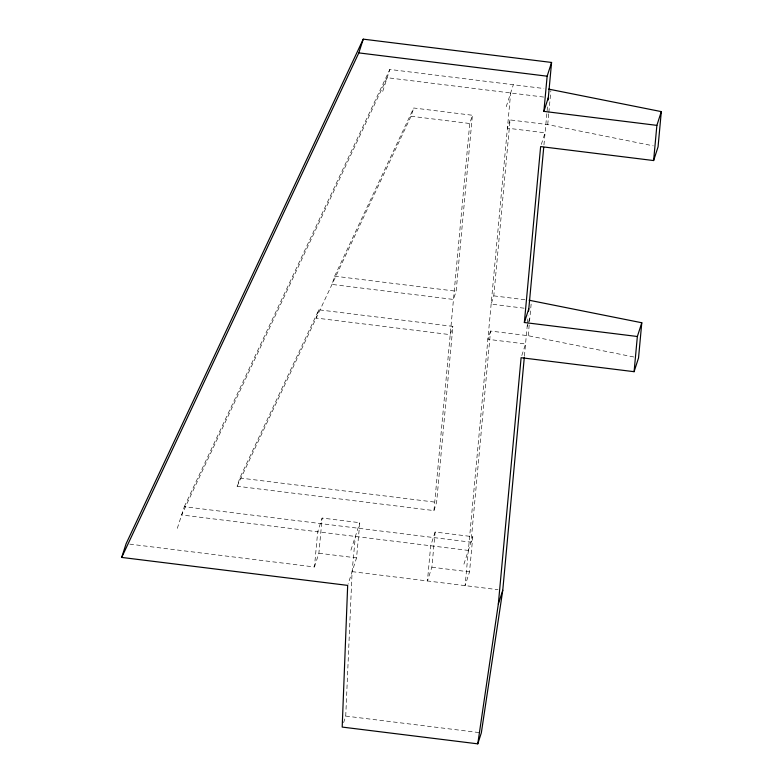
<?xml version="1.0" encoding="UTF-8"?>
<svg xmlns="http://www.w3.org/2000/svg" width="783" height="783" viewBox="0 0 783 783"><rect width="100%" height="100%" fill="white"/><g stroke="black" fill="none" stroke-linecap="round" stroke-linejoin="round"><path stroke-width="0.59" stroke-dasharray="3.92 2.94" d="M343.61 722.68L345.734 716.073L352.105 571.639L355.365 536.453M129.743 544.126L314.443 566.98L317.702 531.794L322.136 518.052L359.798 522.711L356.549 557.897L348.044 584.245M314.443 566.98L318.887 553.238L322.136 518.052M433.948 510.585L436.611 502.334L452.877 326.394L318.857 309.814L239.813 477.992L237.141 486.233L433.948 510.585L469.741 123.508L472.403 115.258L413.708 107.995L334.664 276.174L332.002 284.425L453.474 299.449L456.137 291.207L472.403 115.258M435.133 532.029L430.689 545.771L427.44 580.966L431.873 567.215L435.133 532.029L472.795 536.688L469.536 571.874L465.102 585.625L510.663 92.981M633.741 356.979L528.212 335.711L490.54 331.052L471.023 542.188L184.299 506.709L177.193 528.701M524.091 308.189L491.137 304.107L493.799 295.866L510.066 119.926L547.728 124.585L653.267 145.844M524.424 356.099L527.39 324.025M527.497 322.85L528.143 315.813M543.95 144.963L547.532 106.136M528.212 335.711L529.396 322.811M529.514 321.637L531.246 302.874M547.728 124.585L548.746 113.662M548.854 112.449L550.87 90.603M382.711 91.445L389.817 69.452L543.921 88.518M318.857 309.814L316.185 318.055L450.215 334.644L452.877 326.394M237.141 486.233L411.046 116.246L413.708 107.995M350.921 550.195L359.798 522.711M506.219 106.723L513.325 84.73M510.066 119.926L507.404 128.167L545.066 132.826L540.632 146.578M490.54 331.052L487.878 339.303L525.54 343.962L521.478 356.559M527.174 326.364L528.173 323.271M528.505 322.244L529.837 318.123M463.918 564.181L472.795 536.688M184.299 506.709L389.817 69.452M543.617 97.053L387.145 77.693L181.636 514.96L468.351 550.429M411.046 116.246L469.741 123.508M334.664 276.174L456.137 291.207M493.799 295.866L526.753 299.948M239.813 477.992L436.611 502.334M318.887 553.238L356.549 557.897M431.873 567.215L469.536 571.874M352.105 571.639L498.057 589.697M345.734 716.073L480.116 732.702"/><path stroke-width="1.17" d="M548.1 100.067L551.575 62.454L363.253 39.15L126.122 543.676L121.688 557.427L347.672 585.39L342.191 727.074L477.777 743.85L498.331 604.026L521.106 357.704L634.093 371.69L638.536 357.939L641.786 322.753L529.112 300.232M641.786 322.753L637.352 336.494L524.356 322.518L540.632 146.578L653.619 160.554L658.063 146.812L661.312 111.617L548.629 89.105M661.312 111.617L656.878 125.368L543.882 111.382L547.141 76.196L551.575 62.454M477.777 743.85L481.33 732.859L502.764 590.284L524.307 357.312M528.584 311.115L543.725 147.39M634.093 371.69L637.352 336.494M653.619 160.554L656.878 125.368M121.688 557.427L358.82 52.892L363.253 39.15M543.882 111.382L548.325 97.64M524.356 322.518L528.799 308.776M498.331 604.026L502.764 590.284M358.82 52.892L547.141 76.196"/></g></svg>
